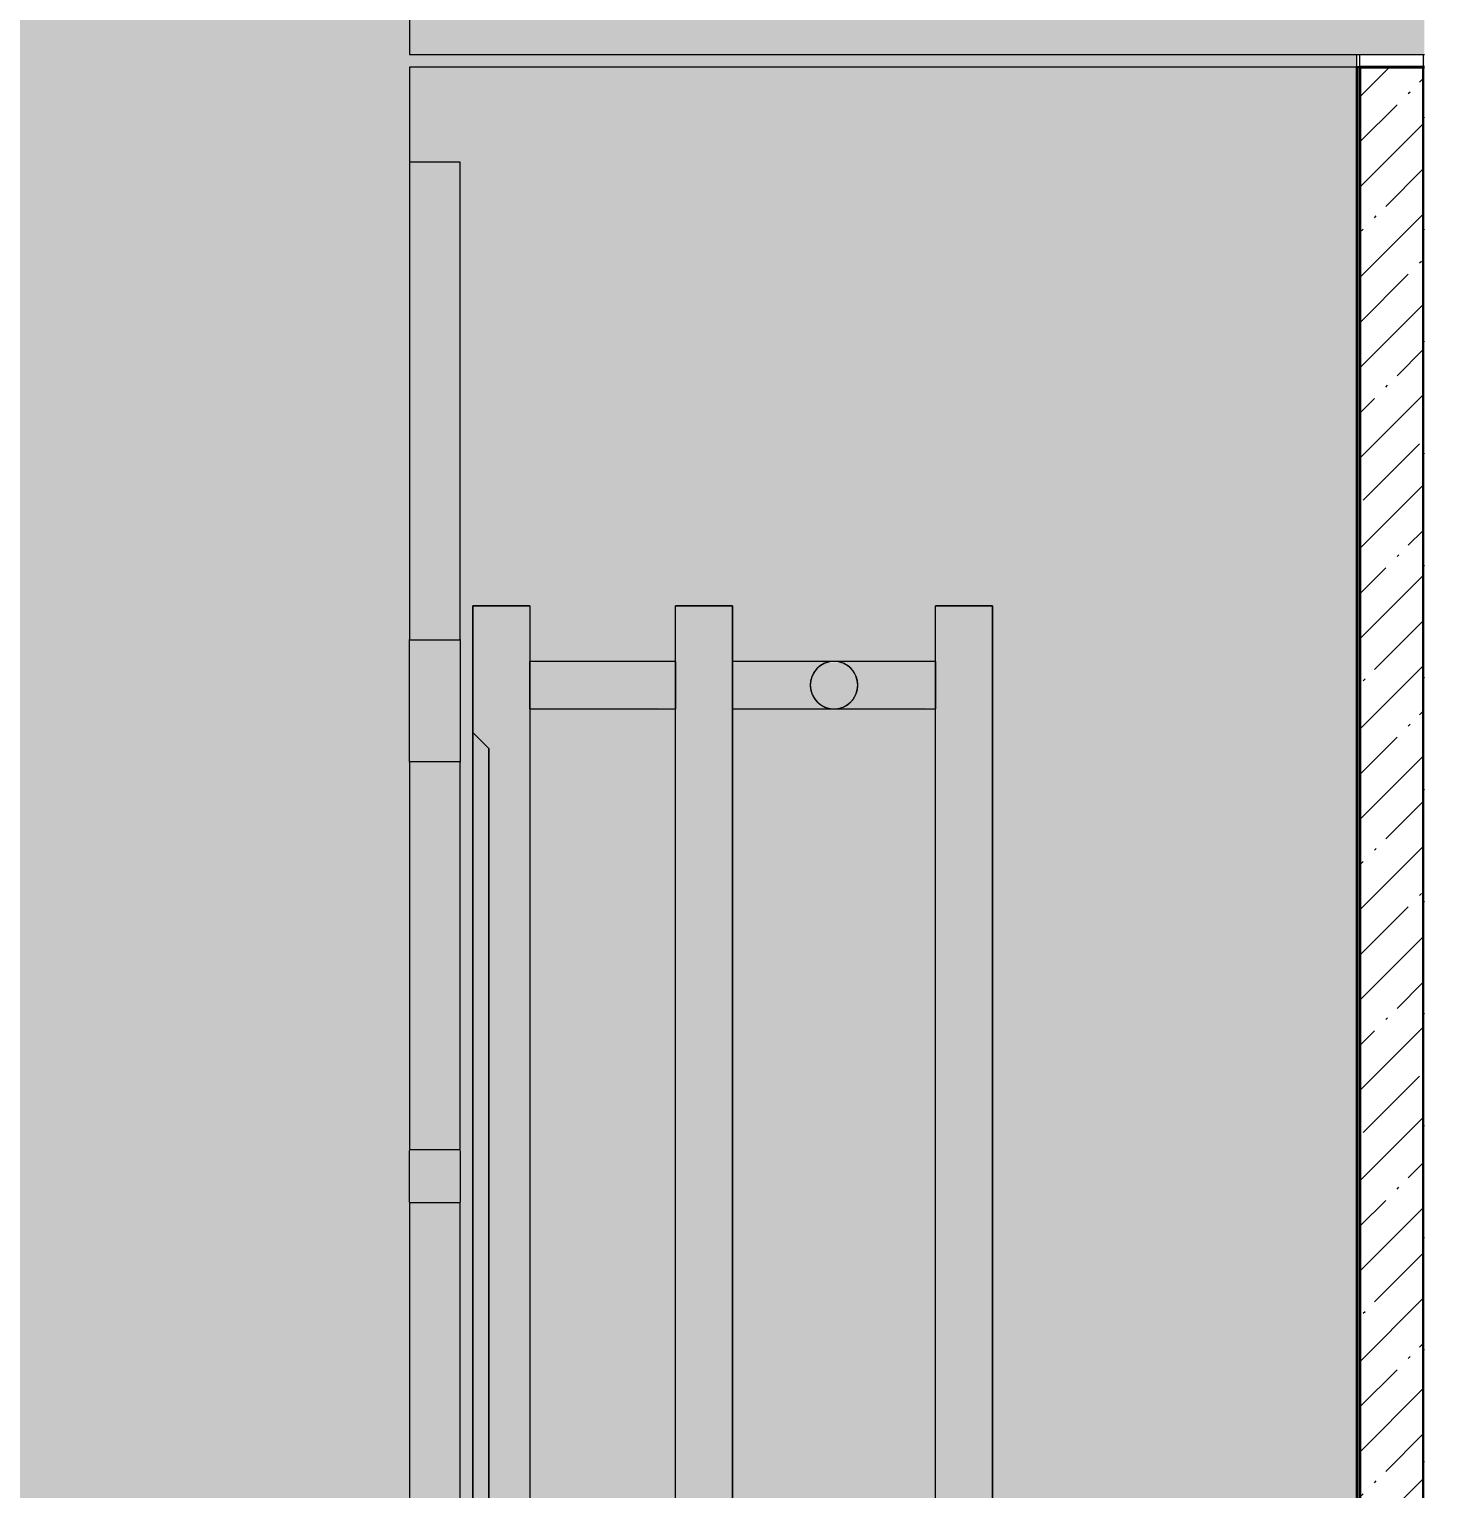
# Model space of a CAD drawing. Header units: millimetres. Extents: x 63432 to 177405, y -1987 to 27578.
# Drawn here: x 139263.5 to 139712.6, y 8751.4 to 9212 of the extents above; entities that cross this region are included whole.
import ezdxf

# ---------------------------------------------------------------- set-up
doc = ezdxf.new("R2010")
doc.units = ezdxf.units.MM
for name, color, linetype, lineweight in [('A-ANNO-DIMS', 7, 'Continuous', 9), ('A-ANNO-DIMS-25', 7, 'Continuous', 9), ('A-WALL-PATT', 7, 'Continuous', 9), ('I-WALL', 7, 'Continuous', 9), ('M-EQPM', 7, 'Continuous', 9), ('Знаки', 7, 'Continuous', 9), ('Знаки-1', 7, 'Continuous', 18)]:
    doc.layers.add(name, color=color, linetype=linetype, lineweight=lineweight)
for name, color, linetype, lineweight, true_color in [('A-WALL-4', 7, 'Continuous', 40, 0x3c3c3c), ('A-WALL-5', 7, 'Continuous', 30, 0x3c3c3c), ('A-WALL-FNSH-3', 7, 'Continuous', 30, 0x3c3c3c), ('I-WALL-1', 7, 'Continuous', 9, 0x787878)]:
    doc.layers.add(name, color=color, linetype=linetype, lineweight=lineweight, true_color=true_color)
doc.layers.add('M-EQPM-2', color=7, linetype='Continuous', lineweight=9, true_color=0xe6e6e6, transparency=0.7)
doc.styles.add('ISOCPEUR_2', font='isocpeur.ttf', dxfattribs={"width": 0.9, "height": 62.5})
doc.dimstyles.new('ISO-2_5_0_9К_БОЛЬШОЙ_1', dxfattribs={"dimscale": 304.8, "dimtxt": 62.248823, "dimasz": 0.123031, "dimexe": 0.098425, "dimexo": 0.246063, "dimgap": 0, "dimtad": 1, "dimdec": 0, "dimrnd": 10, "dimzin": 0, "dimdsep": 46, "dimtxsty": 'ISOCPEUR_2', "dimblk1": 'OBLIQUE', "dimblk2": 'OBLIQUE', "dimsah": 1, "dimcen": 0.09, "dimdle": 0.098425, "dimazin": 0, "dimtfac": 1, "dimtdec": 4, "dimtix": 1, "dimtmove": 0, "dimatfit": 3, "dimfxl": 1, "dimtvp": 1, "dimtolj": 1, "dimtzin": 0, "dimarcsym": 2})

# ---------------------------------------------------------------- blocks, each defined once
blk = doc.blocks.new('radiator_prado_classic_z_tip_30_po exemplyaru - Classic Z Тип 30-500-30677910-Развертка 3_12-3')
at = {"layer": 'M-EQPM-2'}
for points in [[(26607.39, 8530), (26618, 8530), (26618, 9030), (26600, 9030), (26600, 8990), (26605, 8985), (26605, 8575), (26600, 8570), (26600, 8530)], [(26664, 8530), (26682, 8530), (26682, 9030), (26664, 9030), (26664, 8547.5)], [(26746, 8530), (26764, 8530), (26764, 9030), (26746, 9030), (26746, 8547.5)], [(26721.23, 9003.03), (26721.34, 9003.81), (26721.24, 9003.06)], [(26719.36, 8999.77), (26719.81, 9000.33), (26719.41, 8999.84)], [(26600, 8570), (26605, 8575), (26605, 8985), (26600, 8990), (26600, 8606.06)]]:
    blk.add_hatch(color=256, dxfattribs=at).paths.add_polyline_path(points)
h = blk.add_hatch(color=256, dxfattribs=at)
h.paths.add_polyline_path([(26714, 9012.5), (26682, 9012.24), (26682, 9005), (26706.5, 9005), (26707.04, 9007.65), (26707.97, 9009.38), (26709.33, 9010.81), (26710.58, 9011.63), (26712.26, 9012.27), (26712.56, 9012.36)])
h.paths.add_polyline_path([(26721.5, 9005), (26746, 9005), (26746, 9012.5), (26712.06, 9012.21), (26710.07, 9011.36), (26708.56, 9010.12), (26707.43, 9008.56), (26706.76, 9006.88), (26706.77, 9005), (26721.23, 9005)])
h.paths.add_polyline_path([(26618, 9005), (26664, 9005), (26664, 9012.5), (26618, 9012.24), (26618, 9006.94)])
h = blk.add_hatch(color=256, dxfattribs=at)
h.paths.add_polyline_path([(26721.23, 9006.97), (26721.23, 9007), (26721.23, 9006.98)])
h.paths.add_polyline_path([(26720.49, 9008.75), (26719.81, 9009.67), (26720.49, 9008.75)])
h = blk.add_hatch(color=256, dxfattribs=at)
h.paths.add_polyline_path([(26618, 8997.5), (26664, 8997.76), (26664, 9005), (26618, 9005), (26618, 8997.76)])
h.paths.add_polyline_path([(26719.44, 8997.5), (26746, 8997.76), (26746, 9005), (26682, 9005), (26682, 8997.5), (26719.3, 8997.5)])
h.paths.add_polyline_path([(26706.77, 9003.03), (26706.76, 9003.06), (26706.76, 9003.06)])
h.paths.add_polyline_path([(26708.64, 8999.77), (26707.97, 9000.62), (26708.59, 8999.84)])
at = {"layer": 'M-EQPM'}
for p, q in [((26600, 9030), (26618, 9030)), ((26618, 9030), (26600, 9030)), ((26600, 8530), (26600, 9030)), ((26600, 9030), (26600, 8990)), ((26618, 9030), (26618, 9012.5)), ((26618, 9030), (26618, 8530)), ((26682, 9030), (26664, 9030)), ((26664, 9030), (26682, 9030)), ((26664, 9012.5), (26664, 9030)), ((26664, 8530), (26664, 9030)), ((26682, 9012.5), (26682, 9030)), ((26682, 9030), (26682, 8530)), ((26764, 9030), (26746, 9030)), ((26746, 9030), (26764, 9030)), ((26746, 9012.5), (26746, 9030)), ((26746, 8530), (26746, 9030)), ((26764, 8530), (26764, 9030)), ((26764, 9030), (26764, 8530)), ((26664, 9012.5), (26618, 9012.5)), ((26664, 9012.5), (26618, 9012.5)), ((26618, 9012.5), (26618, 9005)), ((26618, 9005), (26618, 9012.5)), ((26618, 9012.5), (26618, 9005)), ((26618, 9006.94), (26618, 9012.5)), ((26618, 9012.24), (26618, 8997.76)), ((26664, 9012.5), (26664, 9012.24)), ((26664, 9005), (26664, 9012.5)), ((26664, 9012.5), (26664, 9005)), ((26664, 9012.24), (26664, 9012.5)), ((26664, 9012.24), (26664, 9010.3)), ((26664, 9006.94), (26664, 9012.24)), ((26664, 8997.76), (26664, 9012.24)), ((26664, 9010.3), (26664, 9008.75)), ((26746, 9012.5), (26682, 9012.5)), ((26746, 9012.5), (26682, 9012.5)), ((26682, 9008.75), (26682, 9012.5)), ((26682, 9012.5), (26682, 9005)), ((26682, 9005), (26682, 9012.5)), ((26682, 9012.5), (26682, 9005)), ((26682, 8997.76), (26682, 9012.24)), ((26746, 9012.5), (26746, 9006.94)), ((26746, 9005), (26746, 9012.5)), ((26746, 9012.5), (26746, 9005)), ((26746, 9010.3), (26746, 9012.5)), ((26746, 8997.76), (26746, 9012.24)), ((26746, 9008.75), (26746, 9010.3)), ((26618, 9005), (26618, 9006.94)), ((26664, 9008.75), (26664, 9006.94)), ((26664, 9006.94), (26664, 9005)), ((26664, 9005), (26664, 9006.94)), ((26682, 9005), (26682, 9008.75)), ((26746, 9005), (26746, 9008.75)), ((26746, 9006.94), (26746, 9005)), ((26618, 9005), (26618, 8997.5)), ((26618, 8997.5), (26618, 9005)), ((26618, 9005), (26618, 8997.5)), ((26618, 8997.76), (26618, 9005)), ((26664, 9005), (26664, 9003.06)), ((26664, 8997.5), (26664, 9005)), ((26664, 9005), (26664, 8997.5)), ((26664, 9001.25), (26664, 9005)), ((26664, 9003.06), (26664, 9001.25)), ((26664, 9001.25), (26664, 8998.5)), ((26664, 8997.5), (26664, 9001.25)), ((26682, 9001.25), (26682, 9005)), ((26682, 9005), (26682, 8997.5)), ((26682, 8997.5), (26682, 9005)), ((26682, 9005), (26682, 8997.5)), ((26682, 8999.7), (26682, 9001.25)), ((26746, 9005), (26746, 8998.5)), ((26746, 8997.5), (26746, 9005)), ((26746, 9005), (26746, 8997.5)), ((26746, 8999.7), (26746, 9005)), ((26618, 8997.5), (26618, 8997.76)), ((26618, 8997.5), (26664, 8997.5)), ((26618, 8997.5), (26664, 8997.5)), ((26618, 8997.5), (26618, 8562.5)), ((26664, 8998.5), (26664, 8997.76)), ((26664, 8997.76), (26664, 8997.5)), ((26664, 8562.5), (26664, 8997.5)), ((26682, 8998.5), (26682, 8999.7)), ((26682, 8997.5), (26682, 8998.5)), ((26682, 8997.5), (26746, 8997.5)), ((26682, 8997.5), (26746, 8997.5)), ((26682, 8562.5), (26682, 8997.5)), ((26746, 8997.5), (26746, 8999.7)), ((26746, 8998.5), (26746, 8997.76)), ((26746, 8997.76), (26746, 8997.5)), ((26746, 8562.5), (26746, 8997.5)), ((26600, 8570), (26600, 8990)), ((26600, 8990), (26600, 8570)), ((26600, 8570), (26600, 8990)), ((26600, 8990), (26600, 8570)), ((26600, 8570), (26600, 8990)), ((26600, 8990), (26600, 8570)), ((26600, 8570), (26600, 8990)), ((26600, 8990), (26600, 8570)), ((26600, 8570), (26600, 8990)), ((26600, 8990), (26600, 8570)), ((26600, 8570), (26600, 8990)), ((26600, 8990), (26600, 8570)), ((26600, 8570), (26600, 8990)), ((26600, 8990), (26600, 8570)), ((26600, 8570), (26600, 8990)), ((26600, 8990), (26600, 8570)), ((26600, 8570), (26600, 8990)), ((26600, 8990), (26600, 8570)), ((26600, 8570), (26600, 8990)), ((26600, 8990), (26600, 8570)), ((26600, 8570), (26600, 8990)), ((26600, 8990), (26600, 8570)), ((26600, 8570), (26600, 8990)), ((26600, 8990), (26600, 8570)), ((26600, 8570), (26600, 8990)), ((26600, 8990), (26600, 8570)), ((26600, 8570), (26600, 8990)), ((26600, 8990), (26600, 8570)), ((26600, 8570), (26600, 8990)), ((26600, 8990), (26600, 8570)), ((26600, 8570), (26600, 8990)), ((26600, 8990), (26600, 8570)), ((26600, 8570), (26600, 8990)), ((26600, 8990), (26600, 8570)), ((26600, 8570), (26600, 8990)), ((26600, 8990), (26600, 8570)), ((26600, 8570), (26600, 8990)), ((26600, 8990), (26600, 8570)), ((26600, 8570), (26600, 8990)), ((26600, 8990), (26600, 8570)), ((26600, 8570), (26600, 8990)), ((26600, 8990), (26600, 8570)), ((26600, 8570), (26600, 8990)), ((26600, 8990), (26600, 8570)), ((26600, 8570), (26600, 8990)), ((26600, 8990), (26600, 8570)), ((26600, 8570), (26600, 8990)), ((26600, 8990), (26600, 8570)), ((26600, 8570), (26600, 8990)), ((26600, 8990), (26600, 8570)), ((26600, 8570), (26600, 8990)), ((26600, 8990), (26600, 8570)), ((26600, 8570), (26600, 8990)), ((26600, 8990), (26600, 8570)), ((26600, 8570), (26600, 8990)), ((26600, 8990), (26600, 8570)), ((26600, 8570), (26600, 8990)), ((26600, 8990), (26600, 8570)), ((26600, 8570), (26600, 8990)), ((26600, 8990), (26600, 8570)), ((26600, 8570), (26600, 8990)), ((26600, 8990), (26600, 8570)), ((26600, 8570), (26600, 8990)), ((26600, 8990), (26600, 8570)), ((26600, 8570), (26600, 8990)), ((26600, 8990), (26600, 8570)), ((26600, 8570), (26600, 8990)), ((26600, 8990), (26600, 8570)), ((26600, 8570), (26600, 8990)), ((26600, 8990), (26600, 8570)), ((26600, 8570), (26600, 8990)), ((26600, 8990), (26600, 8570)), ((26600, 8570), (26600, 8990)), ((26600, 8990), (26600, 8570)), ((26600, 8570), (26600, 8990)), ((26600, 8990), (26600, 8570)), ((26600, 8570), (26600, 8990)), ((26600, 8990), (26600, 8570)), ((26600, 8570), (26600, 8990)), ((26600, 8990), (26600, 8570)), ((26600, 8990), (26600, 8570)), ((26600, 8990), (26605, 8985)), ((26600, 8990), (26605, 8985)), ((26600, 8990), (26605, 8985)), ((26600, 8990), (26605, 8985)), ((26600, 8990), (26605, 8985)), ((26600, 8990), (26605, 8985)), ((26600, 8990), (26605, 8985)), ((26600, 8990), (26605, 8985)), ((26600, 8990), (26605, 8985)), ((26600, 8990), (26605, 8985)), ((26600, 8990), (26605, 8985)), ((26600, 8990), (26605, 8985)), ((26600, 8990), (26605, 8985)), ((26600, 8990), (26605, 8985)), ((26600, 8990), (26605, 8985)), ((26600, 8990), (26605, 8985)), ((26600, 8990), (26605, 8985)), ((26600, 8990), (26605, 8985)), ((26600, 8990), (26605, 8985)), ((26600, 8990), (26605, 8985)), ((26600, 8990), (26605, 8985)), ((26600, 8990), (26605, 8985)), ((26600, 8990), (26605, 8985)), ((26600, 8990), (26605, 8985)), ((26600, 8990), (26605, 8985)), ((26600, 8990), (26605, 8985)), ((26600, 8990), (26605, 8985)), ((26600, 8990), (26605, 8985)), ((26600, 8990), (26605, 8985)), ((26600, 8990), (26605, 8985)), ((26600, 8990), (26605, 8985)), ((26600, 8990), (26605, 8985)), ((26600, 8990), (26605, 8985)), ((26600, 8990), (26605, 8985)), ((26600, 8990), (26605, 8985)), ((26600, 8990), (26605, 8985)), ((26600, 8990), (26605, 8985)), ((26600, 8990), (26605, 8985)), ((26600, 8990), (26605, 8985)), ((26600, 8990), (26605, 8985)), ((26600, 8990), (26605, 8985)), ((26600, 8990), (26605, 8985)), ((26600, 8990), (26605, 8985)), ((26600, 8990), (26605, 8985)), ((26600, 8990), (26605, 8985)), ((26600, 8990), (26605, 8985)), ((26600, 8990), (26605, 8985)), ((26600, 8990), (26605, 8985)), ((26600, 8990), (26605, 8985)), ((26600, 8990), (26605, 8985)), ((26600, 8990), (26605, 8985)), ((26600, 8990), (26605, 8985)), ((26600, 8990), (26605, 8985)), ((26600, 8990), (26605, 8985)), ((26600, 8990), (26605, 8985)), ((26600, 8990), (26605, 8985)), ((26600, 8990), (26605, 8985)), ((26600, 8990), (26605, 8985)), ((26600, 8990), (26605, 8985)), ((26600, 8990), (26605, 8985)), ((26600, 8990), (26605, 8985)), ((26600, 8990), (26605, 8985)), ((26600, 8990), (26605, 8985)), ((26600, 8990), (26605, 8985)), ((26600, 8990), (26605, 8985)), ((26600, 8990), (26605, 8985)), ((26600, 8990), (26605, 8985)), ((26600, 8990), (26605, 8985)), ((26600, 8990), (26605, 8985)), ((26600, 8990), (26605, 8985)), ((26600, 8990), (26605, 8985)), ((26600, 8990), (26605, 8985)), ((26600, 8990), (26605, 8985)), ((26600, 8990), (26605, 8985)), ((26600, 8990), (26605, 8985)), ((26600, 8990), (26605, 8985)), ((26600, 8990), (26605, 8985)), ((26600, 8990), (26605, 8985)), ((26600, 8990), (26605, 8985)), ((26600, 8990), (26605, 8985)), ((26605, 8575), (26605, 8985)), ((26605, 8985), (26605, 8575)), ((26605, 8575), (26605, 8985)), ((26605, 8985), (26605, 8575)), ((26605, 8575), (26605, 8985)), ((26605, 8985), (26605, 8575)), ((26605, 8575), (26605, 8985)), ((26605, 8985), (26605, 8575)), ((26605, 8575), (26605, 8985)), ((26605, 8985), (26605, 8575)), ((26605, 8575), (26605, 8985)), ((26605, 8985), (26605, 8575)), ((26605, 8575), (26605, 8985)), ((26605, 8985), (26605, 8575)), ((26605, 8575), (26605, 8985)), ((26605, 8985), (26605, 8575)), ((26605, 8575), (26605, 8985)), ((26605, 8985), (26605, 8575)), ((26605, 8575), (26605, 8985)), ((26605, 8985), (26605, 8575)), ((26605, 8575), (26605, 8985)), ((26605, 8985), (26605, 8575)), ((26605, 8575), (26605, 8985)), ((26605, 8985), (26605, 8575)), ((26605, 8575), (26605, 8985)), ((26605, 8985), (26605, 8575)), ((26605, 8575), (26605, 8985)), ((26605, 8985), (26605, 8575)), ((26605, 8575), (26605, 8985)), ((26605, 8985), (26605, 8575)), ((26605, 8575), (26605, 8985)), ((26605, 8985), (26605, 8575)), ((26605, 8575), (26605, 8985)), ((26605, 8985), (26605, 8575)), ((26605, 8575), (26605, 8985)), ((26605, 8985), (26605, 8575)), ((26605, 8575), (26605, 8985)), ((26605, 8985), (26605, 8575)), ((26605, 8575), (26605, 8985)), ((26605, 8985), (26605, 8575)), ((26605, 8575), (26605, 8985)), ((26605, 8985), (26605, 8575)), ((26605, 8575), (26605, 8985)), ((26605, 8985), (26605, 8575)), ((26605, 8575), (26605, 8985)), ((26605, 8985), (26605, 8575)), ((26605, 8575), (26605, 8985)), ((26605, 8985), (26605, 8575)), ((26605, 8575), (26605, 8985)), ((26605, 8985), (26605, 8575)), ((26605, 8575), (26605, 8985)), ((26605, 8985), (26605, 8575)), ((26605, 8575), (26605, 8985)), ((26605, 8985), (26605, 8575)), ((26605, 8575), (26605, 8985)), ((26605, 8985), (26605, 8575)), ((26605, 8575), (26605, 8985)), ((26605, 8985), (26605, 8575)), ((26605, 8575), (26605, 8985)), ((26605, 8985), (26605, 8575)), ((26605, 8575), (26605, 8985)), ((26605, 8985), (26605, 8575)), ((26605, 8575), (26605, 8985)), ((26605, 8985), (26605, 8575)), ((26605, 8575), (26605, 8985)), ((26605, 8985), (26605, 8575)), ((26605, 8575), (26605, 8985)), ((26605, 8985), (26605, 8575)), ((26605, 8575), (26605, 8985)), ((26605, 8985), (26605, 8575)), ((26605, 8575), (26605, 8985)), ((26605, 8985), (26605, 8575)), ((26605, 8575), (26605, 8985)), ((26605, 8985), (26605, 8575)), ((26605, 8575), (26605, 8985)), ((26605, 8985), (26605, 8575)), ((26605, 8575), (26605, 8985)), ((26605, 8985), (26605, 8575)), ((26605, 8575), (26605, 8985)), ((26605, 8985), (26605, 8575))]:
    blk.add_line(p, q, dxfattribs=at)
for start, end in [(0, 180), (136.3815, 149.937), (121.696, 135), (117.2608, 120), (107.5091, 117.2608), (72.4909, 107.5091), (62.7392, 72.4909), (60, 62.7392), (45, 58.304), (30.063, 43.6185), (165, 180), (150, 164.5028), (15.4972, 30), (0, 15), (180, 0), (180, 195), (195.4972, 210), (210.063, 223.6185), (316.3815, 329.937), (330, 344.5028), (345, 360), (225, 238.304), (240, 242.7392), (242.7392, 252.4909), (252.4909, 285), (285, 287.5091), (287.5091, 297.2608), (297.2608, 300), (301.696, 315)]:
    blk.add_arc((26714, 9005), 7.5, start, end, dxfattribs=at)
for points in [[(26708.56, 9010.16), (26708.46, 9010.06), (26708.27, 9009.85), (26708, 9009.51), (26707.74, 9009.15), (26707.58, 9008.89), (26707.51, 9008.76)], [(26708.56, 9010.16), (26708.46, 9010.06), (26708.27, 9009.85), (26708, 9009.51), (26707.74, 9009.15), (26707.58, 9008.89), (26707.51, 9008.76)], [(26712.56, 9012.36), (26712.08, 9012.27), (26711.61, 9012.13), (26711.15, 9011.94)], [(26714, 9012.5), (26713.52, 9012.5), (26713.04, 9012.45), (26712.56, 9012.36)], [(26715.44, 9012.36), (26714.96, 9012.45), (26714.48, 9012.5), (26714, 9012.5)], [(26716.85, 9011.94), (26716.39, 9012.13), (26715.92, 9012.27), (26715.44, 9012.36)], [(26720.49, 9008.76), (26720.41, 9008.89), (26720.26, 9009.15), (26720, 9009.51), (26719.73, 9009.85), (26719.54, 9010.06), (26719.44, 9010.16)], [(26720.49, 9008.76), (26720.42, 9008.89), (26720.26, 9009.15), (26720, 9009.51), (26719.73, 9009.85), (26719.54, 9010.06), (26719.44, 9010.16)], [(26707.51, 9008.76), (26707.43, 9008.62), (26707.29, 9008.35), (26707.09, 9007.92), (26706.91, 9007.47), (26706.82, 9007.16), (26706.77, 9007)], [(26707.51, 9008.76), (26707.43, 9008.62), (26707.29, 9008.35), (26707.09, 9007.92), (26706.91, 9007.47), (26706.81, 9007.16), (26706.77, 9007)], [(26721.23, 9007), (26721.18, 9007.16), (26721.09, 9007.47), (26720.91, 9007.92), (26720.71, 9008.35), (26720.57, 9008.62), (26720.49, 9008.76)], [(26721.23, 9007), (26721.19, 9007.16), (26721.09, 9007.47), (26720.91, 9007.92), (26720.71, 9008.35), (26720.57, 9008.62), (26720.49, 9008.76)], [(26706.77, 9003), (26706.82, 9002.84), (26706.91, 9002.53), (26707.09, 9002.08), (26707.29, 9001.65), (26707.43, 9001.38), (26707.51, 9001.24)], [(26706.77, 9003), (26706.81, 9002.84), (26706.91, 9002.53), (26707.09, 9002.08), (26707.29, 9001.65), (26707.43, 9001.38), (26707.51, 9001.24)], [(26707.51, 9001.24), (26707.58, 9001.11), (26707.74, 9000.85), (26708, 9000.49), (26708.27, 9000.15), (26708.46, 8999.94), (26708.56, 8999.84)], [(26707.51, 9001.24), (26707.58, 9001.11), (26707.74, 9000.85), (26708, 9000.49), (26708.27, 9000.15), (26708.46, 8999.94), (26708.56, 8999.84)], [(26719.44, 8999.84), (26719.54, 8999.94), (26719.73, 9000.15), (26720, 9000.49), (26720.26, 9000.85), (26720.41, 9001.11), (26720.49, 9001.24)], [(26719.44, 8999.84), (26719.54, 8999.94), (26719.73, 9000.15), (26720, 9000.49), (26720.26, 9000.85), (26720.42, 9001.11), (26720.49, 9001.24)], [(26720.49, 9001.24), (26720.57, 9001.38), (26720.71, 9001.65), (26720.91, 9002.08), (26721.09, 9002.53), (26721.18, 9002.84), (26721.23, 9003)], [(26720.49, 9001.24), (26720.57, 9001.38), (26720.71, 9001.65), (26720.91, 9002.08), (26721.09, 9002.53), (26721.19, 9002.84), (26721.23, 9003)], [(26711.15, 8998.06), (26711.61, 8997.87), (26712.08, 8997.73), (26712.56, 8997.64)], [(26712.56, 8997.64), (26713.04, 8997.55), (26713.52, 8997.5), (26714, 8997.5)], [(26714, 8997.5), (26714.48, 8997.5), (26714.96, 8997.55), (26715.44, 8997.64)], [(26715.44, 8997.64), (26715.92, 8997.73), (26716.39, 8997.87), (26716.85, 8998.06)]]:
    blk.add_open_spline(points, degree=3, dxfattribs=at)
for points, knots in [([(26714, 9012.5), (26713.52, 9012.5), (26712.55, 9012.41), (26711.37, 9012.06), (26710.57, 9011.68), (26710.13, 9011.43), (26709.79, 9011.21), (26709.47, 9010.98), (26709.16, 9010.73), (26708.85, 9010.46), (26708.65, 9010.26), (26708.56, 9010.16)], [0, 0, 0, 0, 0.1428571, 0.2857143, 0.3571429, 0.3928571, 0.4285714, 0.4642857, 0.5, 0.5357143, 0.5714286, 0.5714286, 0.5714286, 0.5714286]), ([(26709.8, 9011.21), (26709.69, 9011.14), (26709.47, 9010.98), (26709.16, 9010.73), (26708.9, 9010.51), (26708.76, 9010.37), (26708.72, 9010.32)], [0.4285714, 0.4285714, 0.4285714, 0.4285714, 0.4642857, 0.5, 0.5357143, 0.5520145, 0.5520145, 0.5520145, 0.5520145]), ([(26711.15, 9011.94), (26710.92, 9011.84), (26710.57, 9011.68), (26710.12, 9011.43), (26709.9, 9011.28), (26709.8, 9011.21)], [0.2857143, 0.2857143, 0.2857143, 0.2857143, 0.3571429, 0.3928571, 0.4285714, 0.4285714, 0.4285714, 0.4285714]), ([(26719.44, 9010.16), (26719.35, 9010.26), (26719.15, 9010.46), (26718.74, 9010.82), (26718.32, 9011.14), (26717.87, 9011.43), (26717.43, 9011.68), (26716.63, 9012.06), (26715.45, 9012.41), (26714.48, 9012.5), (26714, 9012.5)], [0.4285714, 0.4285714, 0.4285714, 0.4285714, 0.4642857, 0.5, 0.5714286, 0.6071429, 0.6428571, 0.7142857, 0.8571429, 1, 1, 1, 1]), ([(26718.2, 9011.21), (26718.1, 9011.28), (26717.88, 9011.43), (26717.43, 9011.68), (26717.08, 9011.84), (26716.85, 9011.94)], [0.5714286, 0.5714286, 0.5714286, 0.5714286, 0.6071429, 0.6428571, 0.7142857, 0.7142857, 0.7142857, 0.7142857]), ([(26719.28, 9010.32), (26719.24, 9010.37), (26719.1, 9010.51), (26718.83, 9010.74), (26718.61, 9010.92), (26718.48, 9011.01)], [0.44798555, 0.44798555, 0.44798555, 0.44798555, 0.46428571, 0.5, 0.54033489, 0.54033489, 0.54033489, 0.54033489]), ([(26706.77, 9007), (26706.73, 9006.84), (26706.65, 9006.52), (26706.54, 9005.86), (26706.5, 9005.35), (26706.5, 9005)], [0.8571429, 0.8571429, 0.8571429, 0.8571429, 0.8928571, 0.9285714, 1, 1, 1, 1]), ([(26706.77, 9007), (26706.73, 9006.84), (26706.66, 9006.52), (26706.55, 9005.86), (26706.51, 9005.35), (26706.5, 9005)], [0.8571429, 0.8571429, 0.8571429, 0.8571429, 0.8928571, 0.9285714, 1, 1, 1, 1]), ([(26721.5, 9005), (26721.5, 9005.35), (26721.46, 9005.86), (26721.35, 9006.52), (26721.27, 9006.84), (26721.23, 9007)], [0, 0, 0, 0, 0.0714286, 0.1071429, 0.1428571, 0.1428571, 0.1428571, 0.1428571]), ([(26721.5, 9005), (26721.49, 9005.35), (26721.45, 9005.86), (26721.34, 9006.52), (26721.27, 9006.84), (26721.23, 9007)], [0, 0, 0, 0, 0.0714286, 0.1071429, 0.1428571, 0.1428571, 0.1428571, 0.1428571]), ([(26706.5, 9005), (26706.5, 9004.65), (26706.54, 9004.14), (26706.65, 9003.48), (26706.73, 9003.16), (26706.77, 9003)], [0, 0, 0, 0, 0.0714286, 0.1071429, 0.1428571, 0.1428571, 0.1428571, 0.1428571]), ([(26706.5, 9005), (26706.51, 9004.65), (26706.55, 9004.14), (26706.66, 9003.48), (26706.73, 9003.16), (26706.77, 9003)], [0, 0, 0, 0, 0.0714286, 0.1071429, 0.1428571, 0.1428571, 0.1428571, 0.1428571]), ([(26721.23, 9003), (26721.27, 9003.16), (26721.35, 9003.48), (26721.46, 9004.14), (26721.5, 9004.65), (26721.5, 9005)], [0.8571429, 0.8571429, 0.8571429, 0.8571429, 0.8928571, 0.9285714, 1, 1, 1, 1]), ([(26721.23, 9003), (26721.27, 9003.16), (26721.34, 9003.48), (26721.45, 9004.14), (26721.49, 9004.65), (26721.5, 9005)], [0.8571429, 0.8571429, 0.8571429, 0.8571429, 0.8928571, 0.9285714, 1, 1, 1, 1]), ([(26708.56, 8999.84), (26708.65, 8999.74), (26708.85, 8999.54), (26709.26, 8999.18), (26709.68, 8998.86), (26710.13, 8998.57), (26710.57, 8998.32), (26711.37, 8997.94), (26712.55, 8997.59), (26713.52, 8997.5), (26714, 8997.5)], [0.4285714, 0.4285714, 0.4285714, 0.4285714, 0.4642857, 0.5, 0.5714286, 0.6071429, 0.6428571, 0.7142857, 0.8571429, 1, 1, 1, 1]), ([(26708.72, 8999.68), (26708.76, 8999.63), (26708.9, 8999.49), (26709.26, 8999.18), (26709.58, 8998.94), (26709.8, 8998.79)], [0.4479855, 0.4479855, 0.4479855, 0.4479855, 0.4642857, 0.5, 0.5714286, 0.5714286, 0.5714286, 0.5714286]), ([(26709.8, 8998.79), (26709.9, 8998.71), (26710.12, 8998.57), (26710.57, 8998.32), (26710.92, 8998.16), (26711.15, 8998.06)], [0.5714286, 0.5714286, 0.5714286, 0.5714286, 0.6071429, 0.6428571, 0.7142857, 0.7142857, 0.7142857, 0.7142857]), ([(26714, 8997.5), (26714.48, 8997.5), (26715.45, 8997.59), (26716.63, 8997.94), (26717.43, 8998.32), (26717.87, 8998.57), (26718.2, 8998.79), (26718.53, 8999.02), (26718.84, 8999.27), (26719.15, 8999.54), (26719.35, 8999.74), (26719.44, 8999.84)], [0, 0, 0, 0, 0.1428571, 0.2857143, 0.3571429, 0.3928571, 0.4285714, 0.4642857, 0.5, 0.5357143, 0.5714286, 0.5714286, 0.5714286, 0.5714286]), ([(26716.85, 8998.06), (26717.08, 8998.16), (26717.43, 8998.32), (26717.88, 8998.57), (26718.1, 8998.71), (26718.2, 8998.79)], [0.2857143, 0.2857143, 0.2857143, 0.2857143, 0.3571429, 0.3928571, 0.4285714, 0.4285714, 0.4285714, 0.4285714]), ([(26718.53, 8999.02), (26718.63, 8999.1), (26718.84, 8999.27), (26719.1, 8999.49), (26719.24, 8999.63), (26719.28, 8999.68)], [0.46428571, 0.46428571, 0.46428571, 0.46428571, 0.5, 0.53571429, 0.55201445, 0.55201445, 0.55201445, 0.55201445])]:
    blk.add_open_spline(points, degree=3, knots=knots, dxfattribs=at)
blk = doc.blocks.new('Зашивка радиатора_ с перфорацией М4 - Зашивка радиатора_ с перфорацией М10-31470390-Развертка 3_12-3')
at = {"layer": 'Знаки'}
for points in [[(26580, 9204), (26900.37, 9204), (26900.37, 9220), (26580, 9220)], [(26594.29, 9000), (26596, 9000), (26596, 9019.25), (26580, 9019.25), (26580, 9000)], [(26596, 8980.75), (26596, 9000), (26580, 9000), (26580, 8980.75), (26595.66, 8980.75)], [(26596, 8850), (26596, 8858.41), (26580, 8858.15), (26580, 8850)], [(26582.56, 8841.59), (26596, 8841.85), (26596, 8850), (26580, 8850), (26580, 8841.59)]]:
    blk.add_hatch(color=256, dxfattribs=at).paths.add_polyline_path(points)
h = blk.add_hatch(color=256, dxfattribs=at)
h.paths.add_polyline_path([(26596, 8500), (26596, 8605.75), (26580, 8605.75), (26580, 8500)])
h.paths.add_polyline_path([(26580, 8644.25), (26596, 8644.25), (26596, 8691.59), (26580, 8691.59), (26580, 8648.29)])
h.paths.add_polyline_path([(26580, 8708.41), (26596, 8708.41), (26596, 8841.59), (26580, 8841.59), (26580, 8711.64)])
h.paths.add_polyline_path([(26580, 8858.41), (26596, 8858.41), (26596, 8980.75), (26580, 8980.75), (26580, 8859.44)])
h.paths.add_polyline_path([(26580, 9019.25), (26596, 9019.25), (26596, 9170), (26580, 9170), (26580, 9028.35)])
for p, q in [((26580, 9000), (26580, 9019.36)), ((26596, 9019.36), (26596, 9000)), ((26580, 8980.64), (26580, 9000)), ((26596, 9000), (26596, 8980.64)), ((26580, 8850), (26580, 8858.15)), ((26596, 8858.15), (26596, 8850)), ((26580, 8841.85), (26580, 8850)), ((26596, 8850), (26596, 8841.85))]:
    blk.add_line(p, q, dxfattribs=at)
at = {"layer": 'Знаки-1'}
for p, q in [((26580, 9220), (26580, 9204)), ((26580, 9204), (26900.37, 9204)), ((26580, 9170), (26580, 9019.25)), ((26596, 9170), (26580, 9170)), ((26596, 9019.25), (26596, 9170)), ((26580, 9019.25), (26596, 9019.25)), ((26580, 8980.75), (26580, 8858.41)), ((26596, 8980.75), (26580, 8980.75)), ((26596, 8858.41), (26596, 8980.75)), ((26580, 8858.41), (26596, 8858.41)), ((26580, 8841.59), (26580, 8708.41)), ((26596, 8841.59), (26580, 8841.59)), ((26596, 8708.41), (26596, 8841.59))]:
    blk.add_line(p, q, dxfattribs=at)
blk = doc.blocks.new('Зашивка_ торцевая панель - Зашивка_ торцевая панель-31043143-Развертка 3_12-3')
at = {"layer": 'Знаки'}
h = blk.add_hatch(color=256, dxfattribs=at)
h.paths.add_polyline_path([(26630, 8400), (26879, 8400), (26879, 9200), (26580, 9200), (26580, 9170), (26596, 9170), (26596, 8500), (26630, 8500), (26630, 8479.37)])
h.paths.add_polyline_path([(26665.98, 8530), (26664, 8530), (26664, 8547.5), (26618, 8547.5), (26618, 8530), (26600, 8530), (26600, 9030), (26618, 9030), (26618, 9012.5), (26664, 9012.5), (26664, 9030), (26682, 9030), (26682, 9012.5), (26746, 9012.5), (26746, 9030), (26764, 9030), (26764, 8530), (26746, 8530), (26746, 8547.5), (26682, 8547.5), (26682, 8530)])
h.paths.add_polyline_path([(26714, 8562.5), (26746, 8562.5), (26746, 8997.5), (26682, 8997.5), (26682, 8562.5), (26714, 8562.5)])
h.paths.add_polyline_path([(26664, 8562.5), (26664, 8997.5), (26618, 8997.5), (26618, 8562.5), (26657.88, 8562.5)])
for p, q in [((26879, 9200), (26580, 9200)), ((26580, 9200), (26580, 9170))]:
    blk.add_line(p, q, dxfattribs=at)
blk = doc.blocks.new('DIMBLOCK41-Развертка 3_12-3')
at = {"layer": 'A-ANNO-DIMS-25'}
for p, q in [((139112.64, 8758.61), (139112.64, 9617.59)), ((139682.56, 9539.1), (139682.56, 9617.59)), ((139082.64, 9587.59), (139712.56, 9587.59)), ((139112.64, 9587.59), (139112.64, 8758.61)), ((139682.56, 9587.59), (139682.56, 9539.1))]:
    blk.add_line(p, q, dxfattribs=at)
at = {"layer": 'A-ANNO-DIMS-25', "lineweight": 20}
for p, q in [((139112.64, 9587.59), (139131.39, 9606.34)), ((139682.56, 9587.59), (139701.31, 9606.34)), ((139112.64, 9587.59), (139093.89, 9568.84)), ((139682.56, 9587.59), (139663.81, 9568.84))]:
    blk.add_line(p, q, dxfattribs=at)
at = {"layer": 'A-ANNO-DIMS-25', "color": 0, "insert": (139338.34, 9669.24), "char_height": 62.5, "width": 142.2146, "attachment_point": 1, "line_spacing_factor": 1.149209, "style": 'ISOCPEUR_2'}
blk.add_mtext('570', dxfattribs=at)
blk = doc.blocks.new('_Oblique')
at = {"color": 0, "linetype": 'ByBlock', "lineweight": -2}
blk.add_line((-0.5, -0.5), (0.5, 0.5), dxfattribs=at)

msp = doc.modelspace()

# ---------------------------------------------------------------- hatches: boundary and pattern name
at = {"layer": 'A-WALL-PATT'}
h = msp.add_hatch(color=256, dxfattribs=at)
h.paths.add_polyline_path([(139433.56, 8400), (139433.56, 8500), (139383.56, 8500), (139383.56, 9200), (139682.56, 9200), (139682.56, 9204), (139383.56, 9204), (139383.56, 9220), (139682.56, 9220), (139682.56, 13150), (126424.56, 13150), (126424.56, 8450), (126453.94, 8450), (126453.94, 9295), (127373.18, 9295), (127373.18, 8450), (127893.3, 8450), (127893.3, 9520), (128703.77, 9520), (128703.77, 10395), (129203.3, 10395), (129203.3, 10398.72), (130003.3, 10398.72), (130003.3, 9520), (130843.3, 9520), (130843.3, 8450), (131737.52, 8450), (131737.52, 9145), (132727.47, 9145), (132727.47, 8450), (133653.56, 8450), (133653.56, 10395), (133711.77, 10395), (133711.77, 8450), (136453.56, 8450), (136453.56, 9145), (139253.56, 9145), (139253.56, 8450), (139384.56, 8450), (139384.56, 8400)])
h.paths.add_polyline_path([(136473.56, 8450), (137833.56, 8450), (137833.56, 9105), (136473.56, 9105), (136473.56, 9006.32)])
h.paths.add_polyline_path([(137873.56, 8450), (139233.56, 8450), (139233.56, 9105), (137873.56, 9105), (137873.56, 9090.79)])
h.paths.add_polyline_path([(136153.64, 8659), (136066.14, 8659), (136066.14, 8741), (136219.14, 8741), (136219.14, 8659), (136188.16, 8659)])
h.paths.add_polyline_path([(139189.14, 8659), (139036.14, 8659), (139036.14, 8741), (139189.14, 8741), (139189.14, 8675.5)])
h.paths.add_polyline_path([(136168.64, 8697.5), (136169.89, 8697.83), (136170.8, 8698.75), (136171.14, 8700), (136170.8, 8701.25), (136169.89, 8702.17), (136168.64, 8702.5), (136167.39, 8702.17), (136166.47, 8701.25), (136166.14, 8700), (136166.47, 8698.75), (136167.39, 8697.83), (136167.99, 8697.59)])
h.paths.add_polyline_path([(136097.64, 8697.5), (136098.89, 8697.83), (136099.8, 8698.75), (136100.14, 8700), (136099.8, 8701.25), (136098.89, 8702.17), (136097.64, 8702.5), (136096.39, 8702.17), (136095.47, 8701.25), (136095.14, 8700), (136095.47, 8698.75), (136096.39, 8697.83), (136096.99, 8697.59)])
h.paths.add_polyline_path([(139067.64, 8697.5), (139068.89, 8697.83), (139069.8, 8698.75), (139070.14, 8700), (139069.8, 8701.25), (139068.89, 8702.17), (139067.64, 8702.5), (139066.39, 8702.17), (139065.47, 8701.25), (139065.14, 8700), (139065.47, 8698.75), (139066.39, 8697.83), (139066.99, 8697.59)])
h.paths.add_polyline_path([(139138.64, 8697.5), (139139.89, 8697.83), (139140.8, 8698.75), (139141.14, 8700), (139140.8, 8701.25), (139139.89, 8702.17), (139138.64, 8702.5), (139137.39, 8702.17), (139136.47, 8701.25), (139136.14, 8700), (139136.47, 8698.75), (139137.39, 8697.83), (139137.99, 8697.59)])
h.paths.add_polyline_path([(139157.64, 8697.5), (139158.89, 8697.83), (139159.8, 8698.75), (139160.14, 8700), (139159.8, 8701.25), (139158.89, 8702.17), (139157.64, 8702.5), (139156.39, 8702.17), (139155.47, 8701.25), (139155.14, 8700), (139155.47, 8698.75), (139156.39, 8697.83), (139156.99, 8697.59)])
h.paths.add_polyline_path([(136116.64, 8697.5), (136117.89, 8697.83), (136118.8, 8698.75), (136119.14, 8700), (136118.8, 8701.25), (136117.89, 8702.17), (136116.64, 8702.5), (136115.39, 8702.17), (136114.47, 8701.25), (136114.14, 8700), (136114.47, 8698.75), (136115.39, 8697.83), (136115.99, 8697.59)])
h.paths.add_polyline_path([(139086.64, 8697.5), (139087.89, 8697.83), (139088.8, 8698.75), (139089.14, 8700), (139088.68, 8701.42), (139087.89, 8702.17), (139086.64, 8702.5), (139085.39, 8702.17), (139084.47, 8701.25), (139084.14, 8700), (139084.47, 8698.75), (139085.39, 8697.83), (139085.99, 8697.59)])
h.paths.add_polyline_path([(136187.64, 8697.5), (136188.89, 8697.83), (136189.8, 8698.75), (136190.14, 8700), (136189.8, 8701.25), (136188.89, 8702.17), (136187.64, 8702.5), (136186.39, 8702.17), (136185.47, 8701.25), (136185.14, 8700), (136185.47, 8698.75), (136186.39, 8697.83), (136186.99, 8697.59)])
h.paths.add_polyline_path([(130409.01, 10159), (130343.51, 10159), (130343.51, 10241), (130425.51, 10241), (130425.51, 10159)])
h.paths.add_polyline_path([(130375.01, 10197.5), (130376.26, 10197.83), (130377.18, 10198.75), (130377.51, 10200), (130377.18, 10201.25), (130376.26, 10202.17), (130375.01, 10202.5), (130373.76, 10202.17), (130372.85, 10201.25), (130372.51, 10200), (130372.85, 10198.75), (130373.76, 10197.83), (130374.37, 10197.59)])
h.paths.add_polyline_path([(130394.01, 10197.5), (130395.26, 10197.83), (130396.18, 10198.75), (130396.51, 10200), (130396.18, 10201.25), (130395.26, 10202.17), (130394.01, 10202.5), (130392.76, 10202.17), (130391.85, 10201.25), (130391.51, 10200), (130391.85, 10198.75), (130392.76, 10197.83), (130393.37, 10197.59)])
h.paths.add_polyline_path([(139703.56, 12270), (139703.56, 13230), (126424.56, 13230), (126424.56, 13200), (139682.56, 13200), (139682.56, 13150), (139683.56, 13150), (139683.56, 12270), (139698.8, 12270)])
at = {"layer": 'I-WALL'}
h = msp.add_hatch(color=256, dxfattribs=at)
h.paths.add_polyline_path([(139703.56, 9200), (139703.93, 9200), (139703.93, 9204), (139703.56, 9204)])
h.paths.add_polyline_path([(139703.56, 9220), (139703.93, 9220), (139703.93, 11680), (139703.56, 11680), (139703.56, 9239.5)])
at = {"layer": 'I-WALL-1'}
h = msp.add_hatch(dxfattribs=at)
h.set_pattern_fill('FP_44', color=256, style=0, pattern_type=2)
h.set_pattern_definition([(45, (129124.325, 0), (-14.25598, 14.25598), []), (45, (129138.58, 0), (-14.25598, 14.25598), [25.202, -5.04, 0.8382, -4.202])])
h.paths.add_polyline_path([(139703.56, 8395), (139703.56, 9200), (139683.56, 9200), (139683.56, 8395)])
h = msp.add_hatch(dxfattribs=at)
h.set_pattern_fill('FP_42', color=256, style=0, pattern_type=2)
h.set_pattern_definition([(135, (129124.325, 0), (-17.67767, -17.67767), [])])
h.paths.add_polyline_path([(139703.56, 8395), (139703.93, 8395), (139703.93, 9200), (139703.56, 9200), (139703.56, 8400)])

# ---------------------------------------------------------------- linework, layer by layer
at = {"layer": 'A-WALL-4'}
for p, q in [((139683.56, 9200), (139683.56, 8394.92)), ((139703.93, 9200), (139683.56, 9200))]:
    msp.add_line(p, q, dxfattribs=at)
at = {"layer": 'A-WALL-5'}
for p, q in [((139683.56, 9200), (139683.56, 9200)), ((139703.56, 9200), (139703.56, 8394.92))]:
    msp.add_line(p, q, dxfattribs=at)
at = {"layer": 'A-WALL-FNSH-3'}
for p, q in [((139682.56, 9200), (139682.56, 8400)), ((139683.56, 9200), (139682.56, 9200)), ((139683.56, 8400), (139683.56, 9200))]:
    msp.add_line(p, q, dxfattribs=at)
at = {"layer": 'I-WALL'}
for p, q in [((139682.56, 9200), (139682.56, 9204)), ((139683.56, 9200), (139683.56, 9204)), ((139703.56, 9204), (139703.56, 9200))]:
    msp.add_line(p, q, dxfattribs=at)

# ---------------------------------------------------------------- block references
at = {"layer": 'M-EQPM'}
msp.add_blockref('radiator_prado_classic_z_tip_30_po exemplyaru - Classic Z Тип 30-500-30677910-Развертка 3_12-3', (112803.56, 0), dxfattribs=at)
at = {"layer": 'Знаки'}
for name in ['Зашивка радиатора_ с перфорацией М4 - Зашивка радиатора_ с перфорацией М10-31470390-Развертка 3_12-3', 'Зашивка_ торцевая панель - Зашивка_ торцевая панель-31043143-Развертка 3_12-3']:
    msp.add_blockref(name, (112803.56, 0), dxfattribs=at)

# ---------------------------------------------------------------- dimensions: what is measured, and where the dimension line sits
at = {"layer": 'A-ANNO-DIMS'}
dim = msp.add_linear_dim(base=(139682.56, 9587.59), p1=(139112.64, 8833.61), p2=(139682.56, 9614.1), dimstyle='ISO-2_5_0_9К_БОЛЬШОЙ_1', override={"dimpost": '<>', "dimfxl": 966.427703}, dxfattribs=at)
dim.commit()
dim.dimension.update_dxf_attribs({"geometry": 'DIMBLOCK41-Развертка 3_12-3', "text_midpoint": (139397.6, 9618.84)})

doc.saveas('drawing.dxf')
